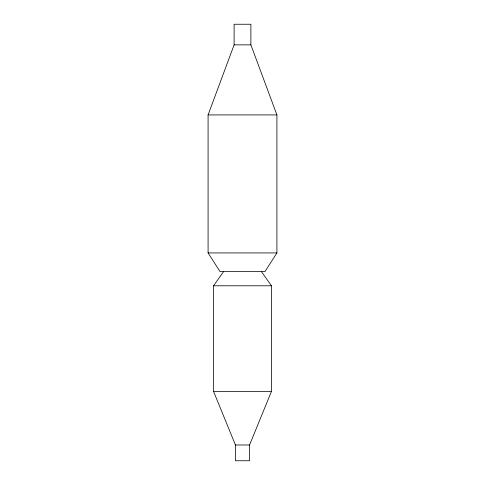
<?xml version="1.0" encoding="UTF-8"?>
<svg xmlns="http://www.w3.org/2000/svg" width="485" height="485" viewBox="0 0 485 485"><rect width="100%" height="100%" fill="white"/><g stroke="black" fill="none" stroke-linecap="round" stroke-linejoin="round"><path stroke-width="0.73" d="M208.083 114.921L234.116 44.862L234.116 24.25L250.884 24.25L250.884 44.862L276.917 114.921L276.917 252.927L265.004 271.545L219.996 271.545L208.083 252.927L208.083 114.921L276.917 114.921M223.64 271.545L213.533 285.786L213.533 391.377L235.437 444.981L235.437 460.75L249.563 460.75L249.563 444.981L271.467 391.377L271.467 285.786L261.36 271.545M234.116 44.862L250.884 44.862M208.083 252.927L276.917 252.927M213.533 285.786L271.467 285.786M213.533 391.377L271.467 391.377M235.437 444.981L249.563 444.981"/></g></svg>
